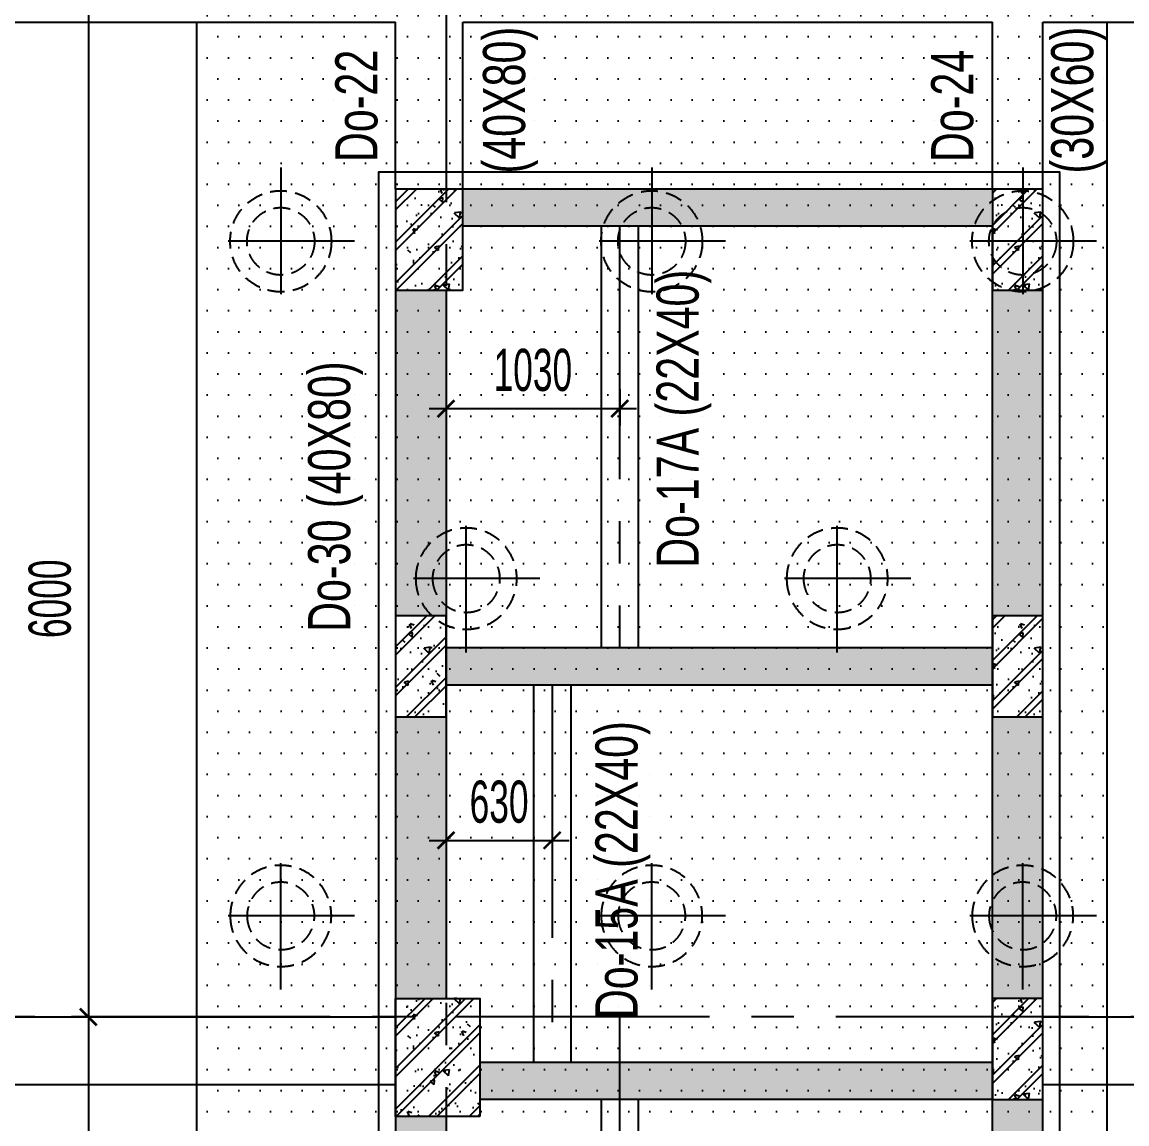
# Model space of a CAD drawing. Header units: millimetres. Extents: x 71 to 1853844, y -54216 to 5184.
# Drawn here: x 1799560 to 1806112, y -9796 to -3262 of the extents above; entities that cross this region are included whole.
import ezdxf
from ezdxf.enums import TextEntityAlignment as Align

# ---------------------------------------------------------------- set-up
doc = ezdxf.new("R2010")
doc.units = ezdxf.units.MM
doc.header["$LTSCALE"] = 1000
doc.header["$MEASUREMENT"] = 0
doc.header["$PDMODE"] = 3
doc.linetypes.add('CENTER2', pattern=[1.125, 0.75, -0.125, 0.125, -0.125])
doc.linetypes.add('HIDDEN', pattern=[0.375, 0.25, -0.125])
doc.layers.get('0').update_dxf_attribs({"linetype": 'CONTINUOUS'})
doc.layers.get('Defpoints').update_dxf_attribs({"linetype": 'CONTINUOUS'})
for name, color, linetype in [('CDC.01.AXIS', 160, 'CENTER2'), ('CDC.02.DIM', 1, 'CONTINUOUS'), ('CDC.03.BORDER', 3, 'CONTINUOUS'), ('CDC.04.HIDDEN', 8, 'HIDDEN'), ('CDC.06.TEXT', 2, 'CONTINUOUS'), ('CDC.09.COLUMN', 4, 'CONTINUOUS'), ('CDC.10.HATCH', 9, 'CONTINUOUS')]:
    doc.layers.add(name, color=color, linetype=linetype)
doc.styles.add('ARIAL', font='arial.ttf', dxfattribs={"width": 0.6})
doc.dimstyles.new('100', dxfattribs={"dimscale": 100, "dimtxt": 2.5, "dimasz": 1, "dimexe": 1, "dimexo": 0, "dimgap": 1, "dimtad": 1, "dimdec": 0, "dimdsep": 46, "dimtxsty": 'ARIAL', "dimblk": 'ARCHTICK', "dimcen": 1, "dimdle": 1, "dimclrd": 1, "dimclre": 1, "dimclrt": 2, "dimadec": 0, "dimazin": 0, "dimtfac": 0.00072, "dimtdec": 0, "dimtix": 1, "dimtmove": 2, "dimatfit": 3, "dimldrblk": 'ARCHTICK', "dimfxl": 1, "dimtolj": 1, "dimarcsym": 0})
pattern_1 = [(140, (2440576.05, -1811088.77), (25.100854, 286.904073), [30, -330]), (85, (2440576.05, -1811088.77), (-300.876853, -55.500533), [24, -264]), (190.4514, (2440578.14, -1811064.87), (-275.775817, 231.403753), [25.496076, -280.456845]), (136.1842, (2440496.05, -1811088.77), (66.207606, 426.89642), [45, -495]), (186.6356, (2440501.57, -1811053.2), (-389.64715, 373.86508), [38.24412, -420.6852]), (81.1842, (2440496.05, -1811088.77), (-389.64744, 373.86478), [36, -396]), (111, (2440516.05, -1811048.77), (161.047556, 238.76282), [30, -330]), (316, (2440516.05, -1811048.77), (146.215924, 268.75285), [24, -264]), (161.4514, (2440529.47, -1811028.88), (-129.0122, 336.08905), [25.496076, -280.456845]), (157.5, (2440576.05, -1811088.77), (-117.749785, -62.3664733), [0, -260.8, 0, -268, 0, -265]), (94.5, (2440576.05, -1811088.77), (-152.041275, 113.34037), [0, -152.8, 0, -254.8, 0, -101]), (57.5, (2440576.05, -1811177.97), (9.0219487, 213.5289745), [0, -100, 0, -312, 0, -414]), (47.5, (2440576.05, -1811217.97), (-40.041993, 233.274468), [0, -130, 0, -207.2, 0, -294]), (45, (2440576.05, -1811088.77), (-120.208153, 120.208153), []), (45, (2440527.05, -1811088.77), (-120.208153, 120.208153), [])]
pattern_2 = [(140, (2444016.05, -1811088.77), (25.100854, 286.904073), [30, -330]), (85, (2444016.05, -1811088.77), (-300.876853, -55.500533), [24, -264]), (190.4514, (2444018.14, -1811064.87), (-275.775817, 231.403753), [25.496076, -280.456845]), (136.1842, (2443936.05, -1811088.77), (66.207606, 426.89642), [45, -495]), (186.6356, (2443941.57, -1811053.2), (-389.64715, 373.86508), [38.24412, -420.6852]), (81.1842, (2443936.05, -1811088.77), (-389.64744, 373.86478), [36, -396]), (111, (2443956.05, -1811048.77), (161.047556, 238.76282), [30, -330]), (316, (2443956.05, -1811048.77), (146.215924, 268.75285), [24, -264]), (161.4514, (2443969.47, -1811028.88), (-129.0122, 336.08905), [25.496076, -280.456845]), (157.5, (2444016.05, -1811088.77), (-117.749785, -62.3664733), [0, -260.8, 0, -268, 0, -265]), (94.5, (2444016.05, -1811088.77), (-152.041275, 113.34037), [0, -152.8, 0, -254.8, 0, -101]), (57.5, (2444016.05, -1811177.97), (9.0219487, 213.5289745), [0, -100, 0, -312, 0, -414]), (47.5, (2444016.05, -1811217.97), (-40.041993, 233.274468), [0, -130, 0, -207.2, 0, -294]), (45, (2444016.05, -1811088.77), (-120.208153, 120.208153), []), (45, (2443967.05, -1811088.77), (-120.208153, 120.208153), [])]
pattern_3 = [(140, (2440396.05, -1813668.77), (25.100854, 286.904073), [30, -330]), (85, (2440396.05, -1813668.77), (-300.876853, -55.500533), [24, -264]), (190.4514, (2440398.14, -1813644.87), (-275.775817, 231.403753), [25.496076, -280.456845]), (136.1842, (2440316.05, -1813668.77), (66.207606, 426.89642), [45, -495]), (186.6356, (2440321.57, -1813633.2), (-389.64715, 373.86508), [38.24412, -420.6852]), (81.1842, (2440316.05, -1813668.77), (-389.64744, 373.86478), [36, -396]), (111, (2440336.05, -1813628.77), (161.047556, 238.76282), [30, -330]), (316, (2440336.05, -1813628.77), (146.215924, 268.75285), [24, -264]), (161.4514, (2440349.47, -1813608.88), (-129.0122, 336.08905), [25.496076, -280.456845]), (157.5, (2440396.05, -1813668.77), (-117.749785, -62.3664733), [0, -260.8, 0, -268, 0, -265]), (94.5, (2440396.05, -1813668.77), (-152.041275, 113.34037), [0, -152.8, 0, -254.8, 0, -101]), (57.5, (2440396.05, -1813757.97), (9.0219487, 213.5289745), [0, -100, 0, -312, 0, -414]), (47.5, (2440396.05, -1813797.97), (-40.041993, 233.274468), [0, -130, 0, -207.2, 0, -294]), (45, (2440396.05, -1813668.77), (-120.208153, 120.208153), []), (45, (2440347.05, -1813668.77), (-120.208153, 120.208153), [])]
pattern_4 = [(140, (2444016.05, -1813668.77), (25.100854, 286.904073), [30, -330]), (85, (2444016.05, -1813668.77), (-300.876853, -55.500533), [24, -264]), (190.4514, (2444018.14, -1813644.87), (-275.775817, 231.403753), [25.496076, -280.456845]), (136.1842, (2443936.05, -1813668.77), (66.207606, 426.89642), [45, -495]), (186.6356, (2443941.57, -1813633.2), (-389.64715, 373.86508), [38.24412, -420.6852]), (81.1842, (2443936.05, -1813668.77), (-389.64744, 373.86478), [36, -396]), (111, (2443956.05, -1813628.77), (161.047556, 238.76282), [30, -330]), (316, (2443956.05, -1813628.77), (146.215924, 268.75285), [24, -264]), (161.4514, (2443969.47, -1813608.88), (-129.0122, 336.08905), [25.496076, -280.456845]), (157.5, (2444016.05, -1813668.77), (-117.749785, -62.3664733), [0, -260.8, 0, -268, 0, -265]), (94.5, (2444016.05, -1813668.77), (-152.041275, 113.34037), [0, -152.8, 0, -254.8, 0, -101]), (57.5, (2444016.05, -1813757.97), (9.0219487, 213.5289745), [0, -100, 0, -312, 0, -414]), (47.5, (2444016.05, -1813797.97), (-40.041993, 233.274468), [0, -130, 0, -207.2, 0, -294]), (45, (2444016.05, -1813668.77), (-120.208153, 120.208153), []), (45, (2443967.05, -1813668.77), (-120.208153, 120.208153), [])]
pattern_5 = [(140, (2444016.05, -1815888.37), (25.100854, 286.904073), [30, -330]), (85, (2444016.05, -1815888.37), (-300.876853, -55.500533), [24, -264]), (190.4514, (2444018.14, -1815864.46), (-275.775817, 231.403753), [25.496076, -280.456845]), (136.1842, (2443936.05, -1815888.37), (66.207606, 426.89642), [45, -495]), (186.6356, (2443941.57, -1815852.8), (-389.64715, 373.86508), [38.24412, -420.6852]), (81.1842, (2443936.05, -1815888.37), (-389.64744, 373.86478), [36, -396]), (111, (2443956.05, -1815848.37), (161.047556, 238.76282), [30, -330]), (316, (2443956.05, -1815848.37), (146.215924, 268.75285), [24, -264]), (161.4514, (2443969.47, -1815828.47), (-129.0122, 336.08905), [25.496076, -280.456845]), (157.5, (2444016.05, -1815888.37), (-117.749785, -62.3664733), [0, -260.8, 0, -268, 0, -265]), (94.5, (2444016.05, -1815888.37), (-152.041275, 113.34037), [0, -152.8, 0, -254.8, 0, -101]), (57.5, (2444016.05, -1815977.57), (9.0219487, 213.5289745), [0, -100, 0, -312, 0, -414]), (47.5, (2444016.05, -1816017.57), (-40.041993, 233.274468), [0, -130, 0, -207.2, 0, -294]), (45, (2444016.05, -1815888.37), (-120.208153, 120.208153), []), (45, (2443967.05, -1815888.37), (-120.208153, 120.208153), [])]
pattern_6 = [(140, (2440576.05, -1815748.37), (25.100854, 286.904073), [30, -330]), (85, (2440576.05, -1815748.37), (-300.876853, -55.500533), [24, -264]), (190.4514, (2440578.14, -1815724.46), (-275.775817, 231.403753), [25.496076, -280.456845]), (136.1842, (2440496.05, -1815748.37), (66.207606, 426.89642), [45, -495]), (186.6356, (2440501.57, -1815712.8), (-389.64715, 373.86508), [38.24412, -420.6852]), (81.1842, (2440496.05, -1815748.37), (-389.64744, 373.86478), [36, -396]), (111, (2440516.05, -1815708.37), (161.047556, 238.76282), [30, -330]), (316, (2440516.05, -1815708.37), (146.215924, 268.75285), [24, -264]), (161.4514, (2440529.47, -1815688.47), (-129.0122, 336.08905), [25.496076, -280.456845]), (157.5, (2440576.05, -1815748.37), (-117.749785, -62.3664733), [0, -260.8, 0, -268, 0, -265]), (94.5, (2440576.05, -1815748.37), (-152.041275, 113.34037), [0, -152.8, 0, -254.8, 0, -101]), (57.5, (2440576.05, -1815837.57), (9.0219487, 213.5289745), [0, -100, 0, -312, 0, -414]), (47.5, (2440576.05, -1815877.57), (-40.041993, 233.274468), [0, -130, 0, -207.2, 0, -294]), (45, (2440576.05, -1815748.37), (-120.208153, 120.208153), []), (45, (2440527.05, -1815748.37), (-120.208153, 120.208153), [])]

# ---------------------------------------------------------------- blocks, each defined once
blk = doc.blocks.new('D600')
at = {"layer": 'CDC.01.AXIS'}
for p, q in [((2659918.9, 63049.6), (2659918.9, 62175.1)), ((2660356.2, 62612.4), (2659481.6, 62612.4))]:
    blk.add_line(p, q, dxfattribs=at)
at = {"layer": 'CDC.04.HIDDEN', "ltscale": 0.4}
for radius in [300, 200]:
    blk.add_circle((2659918.9, 62612.4), radius, dxfattribs=at)
blk = doc.blocks.new('_ARCHTICK')
at = {"color": 0, "linetype": 'ByBlock', "const_width": 0.15}
blk.add_lwpolyline([(-0.5, -0.5), (0.5, 0.5)], dxfattribs=at)
blk = doc.blocks.new('*D83')
at = {"layer": 'CDC.02.DIM', "color": 1, "lineweight": -2, "transparency": 16777216}
for p, q in [((1799953.2, -3061.5), (1799953.2, -9261.5)), ((1800420.6, -3161.5), (1799853.2, -3161.5)), ((1800420.6, -9161.5), (1799853.2, -9161.5))]:
    blk.add_line(p, q, dxfattribs=at)
at = {"layer": 'Defpoints', "color": 0, "transparency": 16777216}
for p in [(1800420.6, -3161.5), (1799953.2, -9161.5), (1800420.6, -9161.5)]:
    blk.add_point(p, dxfattribs=at)
at = {"layer": 'CDC.02.DIM', "color": 1, "lineweight": -2, "transparency": 16777216, "xscale": 100, "yscale": 100, "zscale": 100}
for p, rotation in [((1799953.2, -3161.5), 90), ((1799953.2, -9161.5), 270)]:
    blk.add_blockref('_ARCHTICK', p, dxfattribs=dict(at, rotation=rotation))
at = {"layer": 'CDC.02.DIM', "color": 2, "transparency": 16777216, "insert": (1799725.5, -6681.7), "char_height": 250, "attachment_point": 5, "rotation": 90, "style": 'ARIAL'}
blk.add_mtext('\\A1;6000', dxfattribs=at)
blk = doc.blocks.new('*D84')
at = {"layer": 'CDC.02.DIM', "color": 1, "lineweight": -2, "transparency": 16777216}
for p, q in [((1799953.2, -9061.5), (1799953.2, -13161.5)), ((1800420.6, -9161.5), (1799853.2, -9161.5)), ((1800420.6, -13061.5), (1799853.2, -13061.5))]:
    blk.add_line(p, q, dxfattribs=at)
at = {"layer": 'Defpoints', "color": 0, "transparency": 16777216}
for p in [(1800420.6, -9161.5), (1799953.2, -13061.5), (1800420.6, -13061.5)]:
    blk.add_point(p, dxfattribs=at)
at = {"layer": 'CDC.02.DIM', "color": 1, "lineweight": -2, "transparency": 16777216, "xscale": 100, "yscale": 100, "zscale": 100}
for p, rotation in [((1799953.2, -9161.5), 90), ((1799953.2, -13061.5), 270)]:
    blk.add_blockref('_ARCHTICK', p, dxfattribs=dict(at, rotation=rotation))
at = {"layer": 'CDC.02.DIM', "color": 2, "transparency": 16777216, "insert": (1799725.5, -11111.5), "char_height": 250, "attachment_point": 5, "rotation": 90, "style": 'ARIAL'}
blk.add_mtext('\\A1;3900', dxfattribs=at)
blk = doc.blocks.new('*D218')
at = {"layer": 'CDC.02.DIM', "color": 1, "lineweight": -2, "transparency": 16777216}
for p, q in [((1802074.3, -5438), (1802074.3, -5653.6)), ((1803104.6, -5438), (1803104.6, -5653.6)), ((1801974.3, -5553.6), (1803204.6, -5553.6))]:
    blk.add_line(p, q, dxfattribs=at)
at = {"layer": 'Defpoints', "color": 0, "transparency": 16777216}
for p in [(1802074.3, -5438), (1803104.6, -5438), (1803104.6, -5553.6)]:
    blk.add_point(p, dxfattribs=at)
at = {"layer": 'CDC.02.DIM', "color": 1, "lineweight": -2, "transparency": 16777216, "xscale": 100, "yscale": 100, "zscale": 100, "rotation": 180}
blk.add_blockref('_ARCHTICK', (1802074.3, -5553.6), dxfattribs=at)
at = {"layer": 'CDC.02.DIM', "color": 1, "lineweight": -2, "transparency": 16777216, "xscale": 100, "yscale": 100, "zscale": 100}
blk.add_blockref('_ARCHTICK', (1803104.6, -5553.6), dxfattribs=at)
at = {"layer": 'CDC.02.DIM', "color": 2, "transparency": 16777216, "insert": (1802589.4, -5325.9), "char_height": 250, "attachment_point": 5, "style": 'ARIAL'}
blk.add_mtext('\\A1;1030', dxfattribs=at)
blk = doc.blocks.new('*D219')
at = {"layer": 'CDC.02.DIM', "color": 1, "lineweight": -2, "transparency": 16777216}
for p, q in [((1802074.3, -7851), (1802074.3, -8214.3)), ((1802703.8, -7851), (1802703.8, -8214.3)), ((1801974.3, -8114.3), (1802803.8, -8114.3))]:
    blk.add_line(p, q, dxfattribs=at)
at = {"layer": 'Defpoints', "color": 0, "transparency": 16777216}
for p in [(1802074.3, -7851), (1802703.8, -7851), (1802703.8, -8114.3)]:
    blk.add_point(p, dxfattribs=at)
at = {"layer": 'CDC.02.DIM', "color": 1, "lineweight": -2, "transparency": 16777216, "xscale": 100, "yscale": 100, "zscale": 100, "rotation": 180}
blk.add_blockref('_ARCHTICK', (1802074.3, -8114.3), dxfattribs=at)
at = {"layer": 'CDC.02.DIM', "color": 1, "lineweight": -2, "transparency": 16777216, "xscale": 100, "yscale": 100, "zscale": 100}
blk.add_blockref('_ARCHTICK', (1802703.8, -8114.3), dxfattribs=at)
at = {"layer": 'CDC.02.DIM', "color": 2, "transparency": 16777216, "insert": (1802389.1, -7886.6), "char_height": 250, "attachment_point": 5, "style": 'ARIAL'}
blk.add_mtext('\\A1;630', dxfattribs=at)

msp = doc.modelspace()

# ---------------------------------------------------------------- hatches: boundary and pattern name
at = {"layer": 'CDC.10.HATCH'}
h = msp.add_hatch(dxfattribs=at)
h.set_pattern_fill('DOTS', color=256, scale=2000, style=0)
h.set_pattern_definition([(0, (-2903.93, 9402.2), (62.5, 125), [0, -125])])
h.paths.add_polyline_path([(1805994.3, -2786.6), (1800594.3, -2786.6), (1800594.3, -13063.5), (1805614.3, -13063.5), (1805614.3, -12181.5), (1805994.3, -12181.5)])
h.paths.add_polyline_path([(1805994.3, -12181.5), (1805614.3, -12181.5), (1805614.3, -13063.5), (1805994.3, -13063.5)])
h.paths.add_polyline_path([(1805994.3, -2061.7), (1800594.3, -2061.7), (1800594.3, -2786.6), (1805994.3, -2786.6)])
h = msp.add_hatch(dxfattribs=at)
h.set_pattern_fill('1BETONG2-BOP', color=256, scale=40, angle=90, style=0, pattern_type=2)
h.set_pattern_definition(pattern_1)
h.paths.add_polyline_path([(1802174.3, -4251.9), (1801774.3, -4251.9), (1801774.3, -4851.9), (1802174.3, -4851.9)])
h = msp.add_hatch(dxfattribs=at)
h.set_pattern_fill('1BETONG2-BOP', color=256, scale=40, angle=90, style=0, pattern_type=2)
h.set_pattern_definition(pattern_1)
h.paths.add_polyline_path([(1802174.3, -4251.9), (1801774.3, -4251.9), (1801774.3, -4851.9), (1802174.3, -4851.9)])
h = msp.add_hatch(dxfattribs=at)
h.set_pattern_fill('1BETONG2-BOP', color=256, scale=40, angle=90, style=0, pattern_type=2)
h.set_pattern_definition(pattern_1)
h.paths.add_polyline_path([(1802174.3, -4251.9), (1801774.3, -4251.9), (1801774.3, -4851.9), (1802174.3, -4851.9)])
h = msp.add_hatch(dxfattribs=at)
h.set_pattern_fill('1BETONG2-BOP', color=256, scale=40, angle=90, style=0, pattern_type=2)
h.set_pattern_definition(pattern_1)
h.paths.add_polyline_path([(1802174.3, -4251.9), (1801774.3, -4251.9), (1801774.3, -4851.9), (1802174.3, -4851.9)])
h = msp.add_hatch(dxfattribs=at)
h.set_pattern_fill('1BETONG2-BOP', color=256, scale=40, angle=90, style=0, pattern_type=2)
h.set_pattern_definition(pattern_1)
h.paths.add_polyline_path([(1802174.3, -4251.9), (1801774.3, -4251.9), (1801774.3, -4851.9), (1802174.3, -4851.9)])
h = msp.add_hatch(dxfattribs=at)
h.set_pattern_fill('1BETONG2-BOP', color=256, scale=40, angle=90, style=0, pattern_type=2)
h.set_pattern_definition(pattern_1)
h.paths.add_polyline_path([(1802174.3, -4251.9), (1801774.3, -4251.9), (1801774.3, -4851.9), (1802174.3, -4851.9)])
h = msp.add_hatch(dxfattribs=at)
h.set_pattern_fill('1BETONG2-BOP', color=256, scale=40, angle=90, style=0, pattern_type=2)
h.set_pattern_definition(pattern_1)
h.paths.add_polyline_path([(1802174.3, -4251.9), (1801774.3, -4251.9), (1801774.3, -4851.9), (1802174.3, -4851.9)])
h = msp.add_hatch(dxfattribs=at)
h.set_pattern_fill('1BETONG2-BOP', color=256, scale=40, angle=90, style=0, pattern_type=2)
h.set_pattern_definition(pattern_1)
h.paths.add_polyline_path([(1802174.3, -4251.9), (1801774.3, -4251.9), (1801774.3, -4851.9), (1802174.3, -4851.9)])
h = msp.add_hatch(dxfattribs=at)
h.set_pattern_fill('1BETONG2-BOP', color=256, scale=40, angle=90, style=0, pattern_type=2)
h.set_pattern_definition(pattern_1)
h.paths.add_polyline_path([(1802174.3, -4251.9), (1801774.3, -4251.9), (1801774.3, -4851.9), (1802174.3, -4851.9)])
h = msp.add_hatch(dxfattribs=at)
h.set_pattern_fill('1BETONG2-BOP', color=256, scale=40, angle=90, style=0, pattern_type=2)
h.set_pattern_definition(pattern_1)
h.paths.add_polyline_path([(1802174.3, -4251.9), (1801774.3, -4251.9), (1801774.3, -4851.9), (1802174.3, -4851.9)])
h = msp.add_hatch(dxfattribs=at)
h.set_pattern_fill('1BETONG2-BOP', color=256, scale=40, angle=90, style=0, pattern_type=2)
h.set_pattern_definition(pattern_1)
h.paths.add_polyline_path([(1802174.3, -4251.9), (1801774.3, -4251.9), (1801774.3, -4851.9), (1802174.3, -4851.9)])
h = msp.add_hatch(dxfattribs=at)
h.set_pattern_fill('1BETONG2-BOP', color=256, scale=40, angle=90, style=0, pattern_type=2)
h.set_pattern_definition(pattern_1)
h.paths.add_polyline_path([(1802174.3, -4251.9), (1801774.3, -4251.9), (1801774.3, -4851.9), (1802174.3, -4851.9)])
h = msp.add_hatch(dxfattribs=at)
h.set_pattern_fill('1BETONG2-BOP', color=256, scale=40, angle=90, style=0, pattern_type=2)
h.set_pattern_definition(pattern_1)
h.paths.add_polyline_path([(1802174.3, -4251.9), (1801774.3, -4251.9), (1801774.3, -4851.9), (1802174.3, -4851.9)])
h = msp.add_hatch(dxfattribs=at)
h.set_pattern_fill('1BETONG2-BOP', color=256, scale=40, angle=90, style=0, pattern_type=2)
h.set_pattern_definition(pattern_1)
h.paths.add_polyline_path([(1802174.3, -4251.9), (1801774.3, -4251.9), (1801774.3, -4851.9), (1802174.3, -4851.9)])
h = msp.add_hatch(dxfattribs=at)
h.set_pattern_fill('1BETONG2-BOP', color=256, scale=40, angle=90, style=0, pattern_type=2)
h.set_pattern_definition(pattern_1)
h.paths.add_polyline_path([(1802174.3, -4251.9), (1801774.3, -4251.9), (1801774.3, -4851.9), (1802174.3, -4851.9)])
h = msp.add_hatch(dxfattribs=at)
h.set_pattern_fill('1BETONG2-BOP', color=256, scale=40, angle=90, style=0, pattern_type=2)
h.set_pattern_definition(pattern_1)
h.paths.add_polyline_path([(1802174.3, -4251.9), (1801774.3, -4251.9), (1801774.3, -4851.9), (1802174.3, -4851.9)])
h = msp.add_hatch(dxfattribs=at)
h.set_pattern_fill('1BETONG2-BOP', color=256, scale=40, angle=90, style=0, pattern_type=2)
h.set_pattern_definition(pattern_1)
h.paths.add_polyline_path([(1802174.3, -4251.9), (1801774.3, -4251.9), (1801774.3, -4851.9), (1802174.3, -4851.9)])
h = msp.add_hatch(dxfattribs=at)
h.set_pattern_fill('1BETONG2-BOP', color=256, scale=40, angle=90, style=0, pattern_type=2)
h.set_pattern_definition(pattern_1)
h.paths.add_polyline_path([(1802174.3, -4251.9), (1801774.3, -4251.9), (1801774.3, -4851.9), (1802174.3, -4851.9)])
h = msp.add_hatch(dxfattribs=at)
h.set_pattern_fill('1BETONG2-BOP', color=256, scale=40, angle=90, style=0, pattern_type=2)
h.set_pattern_definition([(140, (-2903.93, 9402.2), (25.100854, 286.904073), [30, -330]), (85, (-2903.93, 9402.2), (-300.876853, -55.500533), [24, -264]), (190.4514, (-2901.84, 9426.1), (-275.775817, 231.403753), [25.496076, -280.456845]), (136.1842, (-2983.93, 9402.2), (66.207606, 426.89642), [45, -495]), (186.6356, (-2978.4, 9437.78), (-389.64715, 373.86508), [38.24412, -420.6852]), (81.1842, (-2983.93, 9402.2), (-389.64744, 373.86478), [36, -396]), (111, (-2963.93, 9442.2), (161.047556, 238.76282), [30, -330]), (316, (-2963.93, 9442.2), (146.215924, 268.75285), [24, -264]), (161.4514, (-2950.5, 9462.1), (-129.0122, 336.08905), [25.496076, -280.456845]), (157.5, (-2903.93, 9402.2), (-117.749785, -62.3664733), [0, -260.8, 0, -268, 0, -265]), (94.5, (-2903.93, 9402.2), (-152.041275, 113.34037), [0, -152.8, 0, -254.8, 0, -101]), (57.5, (-2903.93, 9313), (9.021949, 213.5289745), [0, -100, 0, -312, 0, -414]), (47.5, (-2903.93, 9273), (-40.041993, 233.274468), [0, -130, 0, -207.2, 0, -294]), (45, (-2903.93, 9402.2), (-120.208153, 120.208153), []), (45, (-2952.93, 9402.2), (-120.208153, 120.208153), [])])
h.paths.add_polyline_path([(1805314.3, -4251.9), (1802174.3, -4251.9), (1802174.3, -4471.9), (1805314.3, -4471.9)])
h.paths.add_polyline_path([(1805314.3, -6971.9), (1802074.3, -6971.9), (1802074.3, -7191.9), (1805314.3, -7191.9)])
h.paths.add_polyline_path([(1805314.3, -9431.5), (1802274.3, -9431.5), (1802274.3, -9651.5), (1805314.3, -9651.5)])
h.paths.add_polyline_path([(1805314.3, -11961.5), (1802174.3, -11961.5), (1802174.3, -12181.5), (1805314.3, -12181.5)])
h.paths.add_polyline_path([(1802074.3, -4851.9), (1801774.3, -4851.9), (1801774.3, -6781.9), (1802074.3, -6781.9)])
h.paths.add_polyline_path([(1802074.3, -7381.9), (1801774.3, -7381.9), (1801774.3, -9051.5), (1802074.3, -9051.5)])
h.paths.add_polyline_path([(1802074.3, -9751.5), (1801774.3, -9751.5), (1801774.3, -11581.5), (1802074.3, -11581.5)])
h.paths.add_polyline_path([(1805614.3, -4851.9), (1805314.3, -4851.9), (1805314.3, -6781.9), (1805614.3, -6781.9)])
h.paths.add_polyline_path([(1805614.3, -7381.9), (1805314.3, -7381.9), (1805314.3, -9051.5), (1805614.3, -9051.5)])
h.paths.add_polyline_path([(1805614.3, -9651.5), (1805314.3, -9651.5), (1805314.3, -11581.5), (1805614.3, -11581.5)])
h = msp.add_hatch(dxfattribs=at)
h.set_pattern_fill('1BETONG2-BOP', color=256, scale=40, angle=90, style=0, pattern_type=2)
h.set_pattern_definition(pattern_2)
h.paths.add_polyline_path([(1805614.3, -4251.9), (1805314.3, -4251.9), (1805314.3, -4851.9), (1805614.3, -4851.9)])
h = msp.add_hatch(dxfattribs=at)
h.set_pattern_fill('1BETONG2-BOP', color=256, scale=40, angle=90, style=0, pattern_type=2)
h.set_pattern_definition(pattern_2)
h.paths.add_polyline_path([(1805614.3, -4251.9), (1805314.3, -4251.9), (1805314.3, -4851.9), (1805614.3, -4851.9)])
h = msp.add_hatch(dxfattribs=at)
h.set_pattern_fill('1BETONG2-BOP', color=256, scale=40, angle=90, style=0, pattern_type=2)
h.set_pattern_definition(pattern_2)
h.paths.add_polyline_path([(1805614.3, -4251.9), (1805314.3, -4251.9), (1805314.3, -4851.9), (1805614.3, -4851.9)])
h = msp.add_hatch(dxfattribs=at)
h.set_pattern_fill('1BETONG2-BOP', color=256, scale=40, angle=90, style=0, pattern_type=2)
h.set_pattern_definition(pattern_2)
h.paths.add_polyline_path([(1805614.3, -4251.9), (1805314.3, -4251.9), (1805314.3, -4851.9), (1805614.3, -4851.9)])
h = msp.add_hatch(dxfattribs=at)
h.set_pattern_fill('1BETONG2-BOP', color=256, scale=40, angle=90, style=0, pattern_type=2)
h.set_pattern_definition(pattern_2)
h.paths.add_polyline_path([(1805614.3, -4251.9), (1805314.3, -4251.9), (1805314.3, -4851.9), (1805614.3, -4851.9)])
h = msp.add_hatch(dxfattribs=at)
h.set_pattern_fill('1BETONG2-BOP', color=256, scale=40, angle=90, style=0, pattern_type=2)
h.set_pattern_definition(pattern_2)
h.paths.add_polyline_path([(1805614.3, -4251.9), (1805314.3, -4251.9), (1805314.3, -4851.9), (1805614.3, -4851.9)])
h = msp.add_hatch(dxfattribs=at)
h.set_pattern_fill('1BETONG2-BOP', color=256, scale=40, angle=90, style=0, pattern_type=2)
h.set_pattern_definition(pattern_2)
h.paths.add_polyline_path([(1805614.3, -4251.9), (1805314.3, -4251.9), (1805314.3, -4851.9), (1805614.3, -4851.9)])
h = msp.add_hatch(dxfattribs=at)
h.set_pattern_fill('1BETONG2-BOP', color=256, scale=40, angle=90, style=0, pattern_type=2)
h.set_pattern_definition(pattern_2)
h.paths.add_polyline_path([(1805614.3, -4251.9), (1805314.3, -4251.9), (1805314.3, -4851.9), (1805614.3, -4851.9)])
h = msp.add_hatch(dxfattribs=at)
h.set_pattern_fill('1BETONG2-BOP', color=256, scale=40, angle=90, style=0, pattern_type=2)
h.set_pattern_definition(pattern_2)
h.paths.add_polyline_path([(1805614.3, -4251.9), (1805314.3, -4251.9), (1805314.3, -4851.9), (1805614.3, -4851.9)])
h = msp.add_hatch(dxfattribs=at)
h.set_pattern_fill('1BETONG2-BOP', color=256, scale=40, angle=90, style=0, pattern_type=2)
h.set_pattern_definition(pattern_2)
h.paths.add_polyline_path([(1805614.3, -4251.9), (1805314.3, -4251.9), (1805314.3, -4851.9), (1805614.3, -4851.9)])
h = msp.add_hatch(dxfattribs=at)
h.set_pattern_fill('1BETONG2-BOP', color=256, scale=40, angle=90, style=0, pattern_type=2)
h.set_pattern_definition(pattern_2)
h.paths.add_polyline_path([(1805614.3, -4251.9), (1805314.3, -4251.9), (1805314.3, -4851.9), (1805614.3, -4851.9)])
h = msp.add_hatch(dxfattribs=at)
h.set_pattern_fill('1BETONG2-BOP', color=256, scale=40, angle=90, style=0, pattern_type=2)
h.set_pattern_definition(pattern_2)
h.paths.add_polyline_path([(1805614.3, -4251.9), (1805314.3, -4251.9), (1805314.3, -4851.9), (1805614.3, -4851.9)])
h = msp.add_hatch(dxfattribs=at)
h.set_pattern_fill('1BETONG2-BOP', color=256, scale=40, angle=90, style=0, pattern_type=2)
h.set_pattern_definition(pattern_2)
h.paths.add_polyline_path([(1805614.3, -4251.9), (1805314.3, -4251.9), (1805314.3, -4851.9), (1805614.3, -4851.9)])
h = msp.add_hatch(dxfattribs=at)
h.set_pattern_fill('1BETONG2-BOP', color=256, scale=40, angle=90, style=0, pattern_type=2)
h.set_pattern_definition(pattern_2)
h.paths.add_polyline_path([(1805614.3, -4251.9), (1805314.3, -4251.9), (1805314.3, -4851.9), (1805614.3, -4851.9)])
h = msp.add_hatch(dxfattribs=at)
h.set_pattern_fill('1BETONG2-BOP', color=256, scale=40, angle=90, style=0, pattern_type=2)
h.set_pattern_definition(pattern_2)
h.paths.add_polyline_path([(1805614.3, -4251.9), (1805314.3, -4251.9), (1805314.3, -4851.9), (1805614.3, -4851.9)])
h = msp.add_hatch(dxfattribs=at)
h.set_pattern_fill('1BETONG2-BOP', color=256, scale=40, angle=90, style=0, pattern_type=2)
h.set_pattern_definition(pattern_2)
h.paths.add_polyline_path([(1805614.3, -4251.9), (1805314.3, -4251.9), (1805314.3, -4851.9), (1805614.3, -4851.9)])
h = msp.add_hatch(dxfattribs=at)
h.set_pattern_fill('1BETONG2-BOP', color=256, scale=40, angle=90, style=0, pattern_type=2)
h.set_pattern_definition(pattern_2)
h.paths.add_polyline_path([(1805614.3, -4251.9), (1805314.3, -4251.9), (1805314.3, -4851.9), (1805614.3, -4851.9)])
h = msp.add_hatch(dxfattribs=at)
h.set_pattern_fill('1BETONG2-BOP', color=256, scale=40, angle=90, style=0, pattern_type=2)
h.set_pattern_definition(pattern_2)
h.paths.add_polyline_path([(1805614.3, -4251.9), (1805314.3, -4251.9), (1805314.3, -4851.9), (1805614.3, -4851.9)])
h = msp.add_hatch(dxfattribs=at)
h.set_pattern_fill('1BETONG2-BOP', color=256, scale=40, angle=90, style=0, pattern_type=2)
h.set_pattern_definition(pattern_3)
h.paths.add_polyline_path([(1802074.3, -7381.9), (1802074.3, -6781.9), (1801774.3, -6781.9), (1801774.3, -7381.9)])
h = msp.add_hatch(dxfattribs=at)
h.set_pattern_fill('1BETONG2-BOP', color=256, scale=40, angle=90, style=0, pattern_type=2)
h.set_pattern_definition(pattern_3)
h.paths.add_polyline_path([(1802074.3, -7381.9), (1802074.3, -6781.9), (1801774.3, -6781.9), (1801774.3, -7381.9)])
h = msp.add_hatch(dxfattribs=at)
h.set_pattern_fill('1BETONG2-BOP', color=256, scale=40, angle=90, style=0, pattern_type=2)
h.set_pattern_definition(pattern_3)
h.paths.add_polyline_path([(1802074.3, -7381.9), (1802074.3, -6781.9), (1801774.3, -6781.9), (1801774.3, -7381.9)])
h = msp.add_hatch(dxfattribs=at)
h.set_pattern_fill('1BETONG2-BOP', color=256, scale=40, angle=90, style=0, pattern_type=2)
h.set_pattern_definition(pattern_3)
h.paths.add_polyline_path([(1802074.3, -7381.9), (1802074.3, -6781.9), (1801774.3, -6781.9), (1801774.3, -7381.9)])
h = msp.add_hatch(dxfattribs=at)
h.set_pattern_fill('1BETONG2-BOP', color=256, scale=40, angle=90, style=0, pattern_type=2)
h.set_pattern_definition(pattern_3)
h.paths.add_polyline_path([(1802074.3, -7381.9), (1802074.3, -6781.9), (1801774.3, -6781.9), (1801774.3, -7381.9)])
h = msp.add_hatch(dxfattribs=at)
h.set_pattern_fill('1BETONG2-BOP', color=256, scale=40, angle=90, style=0, pattern_type=2)
h.set_pattern_definition(pattern_3)
h.paths.add_polyline_path([(1802074.3, -7381.9), (1802074.3, -6781.9), (1801774.3, -6781.9), (1801774.3, -7381.9)])
h = msp.add_hatch(dxfattribs=at)
h.set_pattern_fill('1BETONG2-BOP', color=256, scale=40, angle=90, style=0, pattern_type=2)
h.set_pattern_definition(pattern_3)
h.paths.add_polyline_path([(1802074.3, -7381.9), (1802074.3, -6781.9), (1801774.3, -6781.9), (1801774.3, -7381.9)])
h = msp.add_hatch(dxfattribs=at)
h.set_pattern_fill('1BETONG2-BOP', color=256, scale=40, angle=90, style=0, pattern_type=2)
h.set_pattern_definition(pattern_3)
h.paths.add_polyline_path([(1802074.3, -7381.9), (1802074.3, -6781.9), (1801774.3, -6781.9), (1801774.3, -7381.9)])
h = msp.add_hatch(dxfattribs=at)
h.set_pattern_fill('1BETONG2-BOP', color=256, scale=40, angle=90, style=0, pattern_type=2)
h.set_pattern_definition(pattern_3)
h.paths.add_polyline_path([(1802074.3, -7381.9), (1802074.3, -6781.9), (1801774.3, -6781.9), (1801774.3, -7381.9)])
h = msp.add_hatch(dxfattribs=at)
h.set_pattern_fill('1BETONG2-BOP', color=256, scale=40, angle=90, style=0, pattern_type=2)
h.set_pattern_definition(pattern_3)
h.paths.add_polyline_path([(1802074.3, -7381.9), (1802074.3, -6781.9), (1801774.3, -6781.9), (1801774.3, -7381.9)])
h = msp.add_hatch(dxfattribs=at)
h.set_pattern_fill('1BETONG2-BOP', color=256, scale=40, angle=90, style=0, pattern_type=2)
h.set_pattern_definition(pattern_3)
h.paths.add_polyline_path([(1802074.3, -7381.9), (1802074.3, -6781.9), (1801774.3, -6781.9), (1801774.3, -7381.9)])
h = msp.add_hatch(dxfattribs=at)
h.set_pattern_fill('1BETONG2-BOP', color=256, scale=40, angle=90, style=0, pattern_type=2)
h.set_pattern_definition(pattern_3)
h.paths.add_polyline_path([(1802074.3, -7381.9), (1802074.3, -6781.9), (1801774.3, -6781.9), (1801774.3, -7381.9)])
h = msp.add_hatch(dxfattribs=at)
h.set_pattern_fill('1BETONG2-BOP', color=256, scale=40, angle=90, style=0, pattern_type=2)
h.set_pattern_definition(pattern_4)
h.paths.add_polyline_path([(1805614.3, -6781.9), (1805314.3, -6781.9), (1805314.3, -7381.9), (1805614.3, -7381.9)])
h = msp.add_hatch(dxfattribs=at)
h.set_pattern_fill('1BETONG2-BOP', color=256, scale=40, angle=90, style=0, pattern_type=2)
h.set_pattern_definition(pattern_4)
h.paths.add_polyline_path([(1805614.3, -6781.9), (1805314.3, -6781.9), (1805314.3, -7381.9), (1805614.3, -7381.9)])
h = msp.add_hatch(dxfattribs=at)
h.set_pattern_fill('1BETONG2-BOP', color=256, scale=40, angle=90, style=0, pattern_type=2)
h.set_pattern_definition(pattern_4)
h.paths.add_polyline_path([(1805614.3, -6781.9), (1805314.3, -6781.9), (1805314.3, -7381.9), (1805614.3, -7381.9)])
h = msp.add_hatch(dxfattribs=at)
h.set_pattern_fill('1BETONG2-BOP', color=256, scale=40, angle=90, style=0, pattern_type=2)
h.set_pattern_definition(pattern_4)
h.paths.add_polyline_path([(1805614.3, -6781.9), (1805314.3, -6781.9), (1805314.3, -7381.9), (1805614.3, -7381.9)])
h = msp.add_hatch(dxfattribs=at)
h.set_pattern_fill('1BETONG2-BOP', color=256, scale=40, angle=90, style=0, pattern_type=2)
h.set_pattern_definition(pattern_4)
h.paths.add_polyline_path([(1805614.3, -6781.9), (1805314.3, -6781.9), (1805314.3, -7381.9), (1805614.3, -7381.9)])
h = msp.add_hatch(dxfattribs=at)
h.set_pattern_fill('1BETONG2-BOP', color=256, scale=40, angle=90, style=0, pattern_type=2)
h.set_pattern_definition(pattern_4)
h.paths.add_polyline_path([(1805614.3, -6781.9), (1805314.3, -6781.9), (1805314.3, -7381.9), (1805614.3, -7381.9)])
h = msp.add_hatch(dxfattribs=at)
h.set_pattern_fill('1BETONG2-BOP', color=256, scale=40, angle=90, style=0, pattern_type=2)
h.set_pattern_definition(pattern_4)
h.paths.add_polyline_path([(1805614.3, -6781.9), (1805314.3, -6781.9), (1805314.3, -7381.9), (1805614.3, -7381.9)])
h = msp.add_hatch(dxfattribs=at)
h.set_pattern_fill('1BETONG2-BOP', color=256, scale=40, angle=90, style=0, pattern_type=2)
h.set_pattern_definition(pattern_4)
h.paths.add_polyline_path([(1805614.3, -6781.9), (1805314.3, -6781.9), (1805314.3, -7381.9), (1805614.3, -7381.9)])
h = msp.add_hatch(dxfattribs=at)
h.set_pattern_fill('1BETONG2-BOP', color=256, scale=40, angle=90, style=0, pattern_type=2)
h.set_pattern_definition(pattern_4)
h.paths.add_polyline_path([(1805614.3, -6781.9), (1805314.3, -6781.9), (1805314.3, -7381.9), (1805614.3, -7381.9)])
h = msp.add_hatch(dxfattribs=at)
h.set_pattern_fill('1BETONG2-BOP', color=256, scale=40, angle=90, style=0, pattern_type=2)
h.set_pattern_definition(pattern_4)
h.paths.add_polyline_path([(1805614.3, -6781.9), (1805314.3, -6781.9), (1805314.3, -7381.9), (1805614.3, -7381.9)])
h = msp.add_hatch(dxfattribs=at)
h.set_pattern_fill('1BETONG2-BOP', color=256, scale=40, angle=90, style=0, pattern_type=2)
h.set_pattern_definition(pattern_4)
h.paths.add_polyline_path([(1805614.3, -6781.9), (1805314.3, -6781.9), (1805314.3, -7381.9), (1805614.3, -7381.9)])
h = msp.add_hatch(dxfattribs=at)
h.set_pattern_fill('1BETONG2-BOP', color=256, scale=40, angle=90, style=0, pattern_type=2)
h.set_pattern_definition(pattern_4)
h.paths.add_polyline_path([(1805614.3, -6781.9), (1805314.3, -6781.9), (1805314.3, -7381.9), (1805614.3, -7381.9)])
h = msp.add_hatch(dxfattribs=at)
h.set_pattern_fill('1BETONG2-BOP', color=256, scale=40, angle=90, style=0, pattern_type=2)
h.set_pattern_definition(pattern_6)
h.paths.add_polyline_path([(1802274.3, -9051.5), (1801774.3, -9051.5), (1801774.3, -9751.5), (1802274.3, -9751.5)])
h = msp.add_hatch(dxfattribs=at)
h.set_pattern_fill('1BETONG2-BOP', color=256, scale=40, angle=90, style=0, pattern_type=2)
h.set_pattern_definition(pattern_6)
h.paths.add_polyline_path([(1802274.3, -9051.5), (1801774.3, -9051.5), (1801774.3, -9751.5), (1802274.3, -9751.5)])
h = msp.add_hatch(dxfattribs=at)
h.set_pattern_fill('1BETONG2-BOP', color=256, scale=40, angle=90, style=0, pattern_type=2)
h.set_pattern_definition(pattern_5)
h.paths.add_polyline_path([(1805614.3, -9051.5), (1805314.3, -9051.5), (1805314.3, -9651.5), (1805614.3, -9651.5)])
h = msp.add_hatch(dxfattribs=at)
h.set_pattern_fill('1BETONG2-BOP', color=256, scale=40, angle=90, style=0, pattern_type=2)
h.set_pattern_definition(pattern_5)
h.paths.add_polyline_path([(1805614.3, -9051.5), (1805314.3, -9051.5), (1805314.3, -9651.5), (1805614.3, -9651.5)])
h = msp.add_hatch(dxfattribs=at)
h.set_pattern_fill('1BETONG2-BOP', color=256, scale=40, angle=90, style=0, pattern_type=2)
h.set_pattern_definition(pattern_5)
h.paths.add_polyline_path([(1805614.3, -9051.5), (1805314.3, -9051.5), (1805314.3, -9651.5), (1805614.3, -9651.5)])
h = msp.add_hatch(dxfattribs=at)
h.set_pattern_fill('1BETONG2-BOP', color=256, scale=40, angle=90, style=0, pattern_type=2)
h.set_pattern_definition(pattern_5)
h.paths.add_polyline_path([(1805614.3, -9051.5), (1805314.3, -9051.5), (1805314.3, -9651.5), (1805614.3, -9651.5)])

# ---------------------------------------------------------------- linework, layer by layer
at = {"layer": 'CDC.01.AXIS', "ltscale": 2}
for p, q in [((1802074.3, -578.6), (1802074.3, -35145.9)), ((1802074.3, -578.6), (1802074.3, -35145.9)), ((1803103.6, -4471.9), (1803103.6, -6971.9)), ((1802703.8, -7191.9), (1802703.8, -9431.5)), ((1835136.5, -9161.5), (1776902.9, -9161.5)), ((1835136.5, -9161.5), (1803103.6, -9161.5)), ((1803103.6, -9161.5), (1803103.6, -11961.5))]:
    msp.add_line(p, q, dxfattribs=at)
at = {"layer": 'CDC.03.BORDER'}
for p, q in [((1796894.2, -3261.6), (1801774.3, -3261.6)), ((1800594.3, -3261.6), (1800594.3, -13063.5)), ((1801774.3, -4251.9), (1801774.3, -3261.6)), ((1802174.3, -4251.9), (1802174.3, -3261.6)), ((1802174.3, -3261.6), (1805314.3, -3261.6)), ((1805314.3, -4251.9), (1805314.3, -3261.6)), ((1805614.3, -4251.9), (1805614.3, -3261.6)), ((1805614.3, -3261.6), (1808664.5, -3261.6)), ((1805994.3, -3261.6), (1805994.3, -13063.5)), ((1802993.6, -4471.9), (1802993.6, -6971.9)), ((1803213.6, -4471.9), (1803213.6, -6971.9)), ((1802593.8, -7191.9), (1802593.8, -9431.5)), ((1802813.8, -7191.9), (1802813.8, -9431.5)), ((1796894.2, -9161.5), (1801774.3, -9161.5)), ((1805614.3, -9161.5), (1808624.3, -9161.5)), ((1796894.2, -9561.5), (1801774.3, -9561.5)), ((1805614.3, -9561.5), (1808624.3, -9561.5)), ((1802993.6, -9651.5), (1802993.6, -11961.5)), ((1803213.6, -9651.5), (1803213.6, -11961.5))]:
    msp.add_line(p, q, dxfattribs=at)
at = {"layer": 'CDC.09.COLUMN'}
for p, q in [((1805314.3, -6971.9), (1802074.3, -6971.9)), ((1802074.3, -7191.9), (1805314.3, -7191.9)), ((1805314.3, -9431.5), (1802274.3, -9431.5)), ((1805314.3, -9651.5), (1802274.3, -9651.5))]:
    msp.add_line(p, q, dxfattribs=at)
at = {"layer": 'CDC.09.COLUMN', "ltscale": 2000}
for points in [[(1801774.3, -4851.9), (1802174.3, -4851.9), (1802174.3, -4251.9), (1801774.3, -4251.9)], [(1805314.3, -4851.9), (1805614.3, -4851.9), (1805614.3, -4251.9), (1805314.3, -4251.9)], [(1801774.3, -7381.9), (1802074.3, -7381.9), (1802074.3, -6781.9), (1801774.3, -6781.9)], [(1805314.3, -7381.9), (1805614.3, -7381.9), (1805614.3, -6781.9), (1805314.3, -6781.9)], [(1802274.3, -9751.5), (1801774.3, -9751.5), (1801774.3, -9051.5), (1802274.3, -9051.5)], [(1802274.3, -9751.5), (1801774.3, -9751.5), (1801774.3, -9051.5), (1802274.3, -9051.5)], [(1802274.3, -9751.5), (1801774.3, -9751.5), (1801774.3, -9051.5), (1802274.3, -9051.5)], [(1802274.3, -9751.5), (1801774.3, -9751.5), (1801774.3, -9051.5), (1802274.3, -9051.5)], [(1805314.3, -9651.5), (1805614.3, -9651.5), (1805614.3, -9051.5), (1805314.3, -9051.5)]]:
    msp.add_lwpolyline(points, close=True, dxfattribs=at)
at = {"layer": 'CDC.09.COLUMN'}
msp.add_lwpolyline([(1801774.3, -12181.5), (1805614.3, -12181.5), (1805614.3, -4251.9), (1801774.3, -4251.9)], close=True, dxfattribs=at)
for points in [[(1802174.3, -11961.5), (1805314.3, -11961.5), (1805314.3, -4471.9), (1802174.3, -4471.9)], [(1802074.3, -4851.9), (1802074.3, -9051.5)], [(1802074.3, -9751.5), (1802074.3, -11581.5)]]:
    msp.add_lwpolyline(points, dxfattribs=at)
at = {"layer": 'CDC.10.HATCH'}
msp.add_lwpolyline([(1801674.3, -12281.5), (1805714.3, -12281.5), (1805714.3, -4151.9), (1801674.3, -4151.9)], close=True, dxfattribs=at)

# ---------------------------------------------------------------- block references
at = {"layer": 'CDC.03.BORDER'}
for p in [(-858824.6, -67174.1), (-856624.6, -67174.1), (-854424.6, -67174.1)]:
    msp.add_blockref('D600', p, dxfattribs=at)
at = {"layer": 'CDC.03.BORDER', "xscale": -1, "rotation": 180}
for p in [(-857724.6, 56050.2), (-855524.6, 56050.2), (-858824.6, 54049.8), (-856624.6, 54049.8), (-854424.6, 54049.8)]:
    msp.add_blockref('D600', p, dxfattribs=at)

# ---------------------------------------------------------------- texts
at = {"layer": 'CDC.06.TEXT', "style": 'ARIAL', "width": 0.7}
for s, p in [('(40X80)', (1802418.6, -3724.4)), ('(30X60)', (1805787.9, -3724.4)), ('Do-22 ', (1801542.7, -3724.4)), ('Do-24 ', (1805076.2, -3724.4)), ('Do-17A (22X40)', (1803447.6, -5614)), ('Do-30 (40X80)', (1801381.3, -6075.7)), ('Do-15A (22X40)', (1803085.2, -8290.9))]:
    msp.add_text(s, height=250, rotation=90, dxfattribs=at).set_placement(p, align=Align.MIDDLE_CENTER)

# ---------------------------------------------------------------- dimensions: what is measured, and where the dimension line sits
at = {"layer": 'CDC.02.DIM'}
dim = msp.add_linear_dim(base=(1799953.2, -9161.5), p1=(1800420.6, -3161.5), p2=(1800420.6, -9161.5), angle=90, dimstyle='100', dxfattribs=at)
dim.commit()
dim.dimension.update_dxf_attribs({"geometry": '*D83', "text_midpoint": (1799725.5, -6681.7), "dimtype": 160})
for base, p1, p2, picture, middle in [((1803104.6, -5553.6), (1802074.3, -5438), (1803104.6, -5438), '*D218', (1802589.4, -5325.9)), ((1802703.8401, -8114.3131), (1802074.2606, -7851.0113), (1802703.8401, -7851.0113), '*D219', (1802389.0504, -7886.5846))]:
    dim = msp.add_linear_dim(base=base, p1=p1, p2=p2, dimstyle='100', dxfattribs=at)
    dim.commit()
    dim.dimension.update_dxf_attribs({"geometry": picture, "text_midpoint": middle})
dim = msp.add_linear_dim(base=(1799953.2, -13061.5), p1=(1800420.6, -9161.5), p2=(1800420.6, -13061.5), angle=90, dimstyle='100', dxfattribs=at)
dim.commit()
dim.dimension.update_dxf_attribs({"geometry": '*D84', "text_midpoint": (1799725.5, -11111.5)})

doc.saveas('drawing.dxf')
